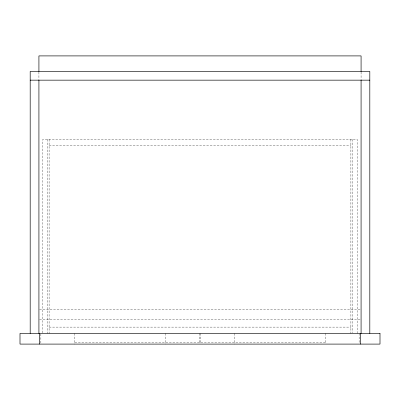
<?xml version="1.0" encoding="UTF-8"?>
<svg xmlns="http://www.w3.org/2000/svg" width="400" height="400" viewBox="0 0 400 400"><rect width="100%" height="100%" fill="white"/><g stroke="black" fill="none" stroke-linecap="round" stroke-linejoin="round"><path stroke-width="0.3" stroke-dasharray="2 1.5" d="M49.11 145.66L350.89 145.66M39.545 309.165L360.455 309.165M39.545 319.84L361.08 319.84M49.11 327.115L350.89 327.115M74.825 342.155L325.175 342.155M361.08 72.12L361.08 79.605M359.135 333.425L359.135 343.505M357.195 333.425L357.195 139.355L42.805 139.355L42.805 333.425M352.83 139.355L352.83 332.8M350.89 139.355L350.89 333.425M325.175 333.425L325.175 343.505M234.69 333.425L234.69 344.095M200.73 333.425L200.73 343.505M199.27 333.425L199.27 343.505M165.31 333.425L165.31 344.095M74.825 333.425L74.825 344.095M49.11 139.355L49.11 333.425M47.17 139.355L47.17 333.425M40.865 334.015L40.865 343.505M38.92 72.12L38.92 79.605"/><path stroke-width="0.6" d="M30.19 80.16L369.81 80.16M369.81 333.425L369.81 71.43L30.19 71.43L30.19 333.425M361.08 71.5L361.08 55.905L38.92 55.905L38.92 71.5M361.08 80.16L361.08 333.425M360.595 333.425L360.595 344.095M39.405 333.425L39.405 344.095M38.92 80.16L38.92 333.425M380 333.425L20 333.425L20 344.095L380 344.095L380 333.425"/></g></svg>
